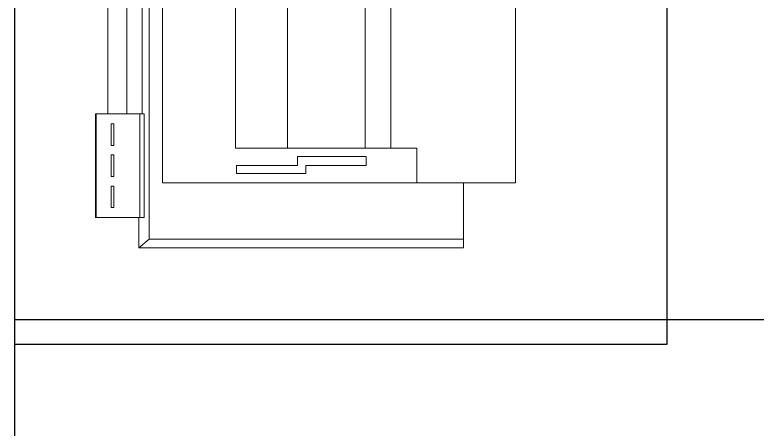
# Model space of a CAD drawing. Extents: x -12260 to 304645, y -29287 to 19916.
# Drawn here: x 19216 to 19762, y 2567 to 2872 of the extents above; entities that cross this region are included whole.
import ezdxf

# ---------------------------------------------------------------- set-up
doc = ezdxf.new("R2010")
doc.units = 0
doc.header["$LTSCALE"] = 0.25
doc.linetypes.add('DASHDOT', pattern=[25.4, 12.7, -6.35, 0, -6.35])
doc.layers.add('01-First Floor$0$FALSE CEILING', color=251, linetype='Continuous')
for name, color, linetype, lineweight in [('01-First Floor$0$LOADING', 253, 'Continuous', 5), ('01-First Floor$0$Walls', 251, 'Continuous', 5), ('E-LITE-CLNG-CNDT', 6, 'DASHDOT', 35)]:
    doc.layers.add(name, color=color, linetype=linetype, lineweight=lineweight)

# ---------------------------------------------------------------- blocks, each defined once
blk = doc.blocks.new('01-First Floor$0$ITPPLT2C-P')
at = {"color": 0}
for p, q in [((0.02286, 0.03177), (0.26184, 0.03177)), ((0.03041, 0.02557), (0.02286, 0.03177)), ((0.02286, 0), (0.02286, 0.03177)), ((0.26184, -0.00959), (0.26184, 0.03177)), ((0.03041, -0.31823), (0.03041, 0.02557)), ((0.03041, 0.02557), (0.26184, 0.02557)), ((0, 0), (0, -0.22622)), ((0.02518, 0), (0, 0)), ((0.01395, 0), (0.01395, -0.22622)), ((0.02518, 0), (0.01395, 0)), ((0.02518, -0.22622), (0.02518, 0)), ((0.0401, -0.27688), (0.0401, -0.00959)), ((0.3, -0.00959), (0.0401, -0.00959)), ((0.22741, -0.02218), (0.22741, -0.00959)), ((0.3, -0.27688), (0.3, -0.00959)), ((0.09395, -0.2515), (0.09395, -0.02218)), ((0.09395, -0.02218), (0.22741, -0.02218)), ((0.13211, -0.2515), (0.13211, -0.02218)), ((0.18945, -0.2515), (0.18945, -0.02218)), ((0.20824, -0.2515), (0.20824, -0.02218)), ((-0.0091, -0.22622), (0.02673, -0.22622)), ((-0.0091, -0.30235), (-0.0091, -0.22622)), ((-0.00872, -0.22622), (0.02363, -0.22622)), ((-0.00872, -0.30235), (-0.00872, -0.22622)), ((0, -0.22622), (0.02518, -0.22622)), ((0.01395, -0.22622), (0.02518, -0.22622)), ((0.02363, -0.22622), (0.02363, -0.30235)), ((0.02673, -0.22622), (0.02673, -0.30235)), ((0.00232, -0.24947), (0.00232, -0.23339)), ((0.00232, -0.23339), (0.00446, -0.23339)), ((0.00446, -0.23339), (0.00446, -0.24947)), ((0.00446, -0.24947), (0.00232, -0.24947)), ((0.00232, -0.27213), (0.00232, -0.25625)), ((0.00232, -0.25625), (0.00446, -0.25625)), ((0.00446, -0.25625), (0.00446, -0.27213)), ((0.22741, -0.2515), (0.09395, -0.2515)), ((0.22741, -0.27688), (0.22741, -0.2515)), ((0.13947, -0.2575), (0.19003, -0.2575)), ((0.13947, -0.26409), (0.13947, -0.2575)), ((0.19003, -0.2575), (0.19003, -0.26409)), ((0.09472, -0.2701), (0.09472, -0.26409)), ((0.09472, -0.26409), (0.13947, -0.26409)), ((0.19003, -0.26409), (0.14567, -0.26409)), ((0.14567, -0.26409), (0.14567, -0.2701)), ((0.00446, -0.27213), (0.00232, -0.27213)), ((0.14567, -0.2701), (0.09472, -0.2701)), ((0.3, -0.27688), (0.0401, -0.27688)), ((0.26184, -0.27688), (0.26184, -0.32462)), ((0.00232, -0.29499), (0.00232, -0.2793)), ((0.00232, -0.2793), (0.00446, -0.2793)), ((0.00446, -0.2793), (0.00446, -0.29499)), ((0.00446, -0.29499), (0.00232, -0.29499)), ((0.02673, -0.30235), (-0.0091, -0.30235)), ((0.02363, -0.30235), (-0.00872, -0.30235)), ((0.02286, -0.32462), (0.02286, -0.30235)), ((0.03041, -0.31823), (0.02286, -0.32462)), ((0.03041, -0.31823), (0.26184, -0.31823)), ((0.02286, -0.32462), (0.26184, -0.32462))]:
    blk.add_line(p, q, dxfattribs=at)
blk = doc.blocks.new('01-First Floor')
at = {"layer": '01-First Floor$0$FALSE CEILING'}
for p, q in [((19695.56, 4530, -0.1), (19695.56, 2629.1, -0.1)), ((19695.56, 2629.1, -0.1), (19215.56, 2629.1, -0.1))]:
    blk.add_line(p, q, dxfattribs=at)
at = {"layer": '01-First Floor$0$FALSE CEILING', "linetype": 'Continuous'}
blk.add_line((19215.56, 2647.62), (23215.47, 2647.62), dxfattribs=at)
at = {"layer": '01-First Floor$0$FALSE CEILING', "elevation": 0}
blk.add_lwpolyline([(23215.47, 1447.62), (19215.56, 1447.62), (19215.56, 5010), (23215.47, 5010)], close=True, dxfattribs=at)
at = {"layer": '01-First Floor$0$LOADING'}
for p, q in [((19695.56, 4530, -0.1), (19695.56, 2629.1, -0.1)), ((19695.56, 2629.1, -0.1), (19215.56, 2629.1, -0.1))]:
    blk.add_line(p, q, dxfattribs=at)
at = {"layer": '01-First Floor$0$Walls'}
blk.add_line((19215.56, 1447.62), (19215.56, 5010), dxfattribs=at)
at = {"layer": '01-First Floor$0$LOADING', "extrusion": (-7.77425e-06, 2.55393e-17, -1), "xscale": -1000, "yscale": 999.9999999999976, "zscale": 1000}
blk.add_blockref('01-First Floor$0$ITPPLT2C-P', (-19284.06, 3024.98, -0.05), dxfattribs=at)

msp = doc.modelspace()

# ---------------------------------------------------------------- block references
at = {"layer": 'E-LITE-CLNG-CNDT'}
msp.add_blockref('01-First Floor', (0, 0), dxfattribs=at)

doc.saveas('drawing.dxf')
